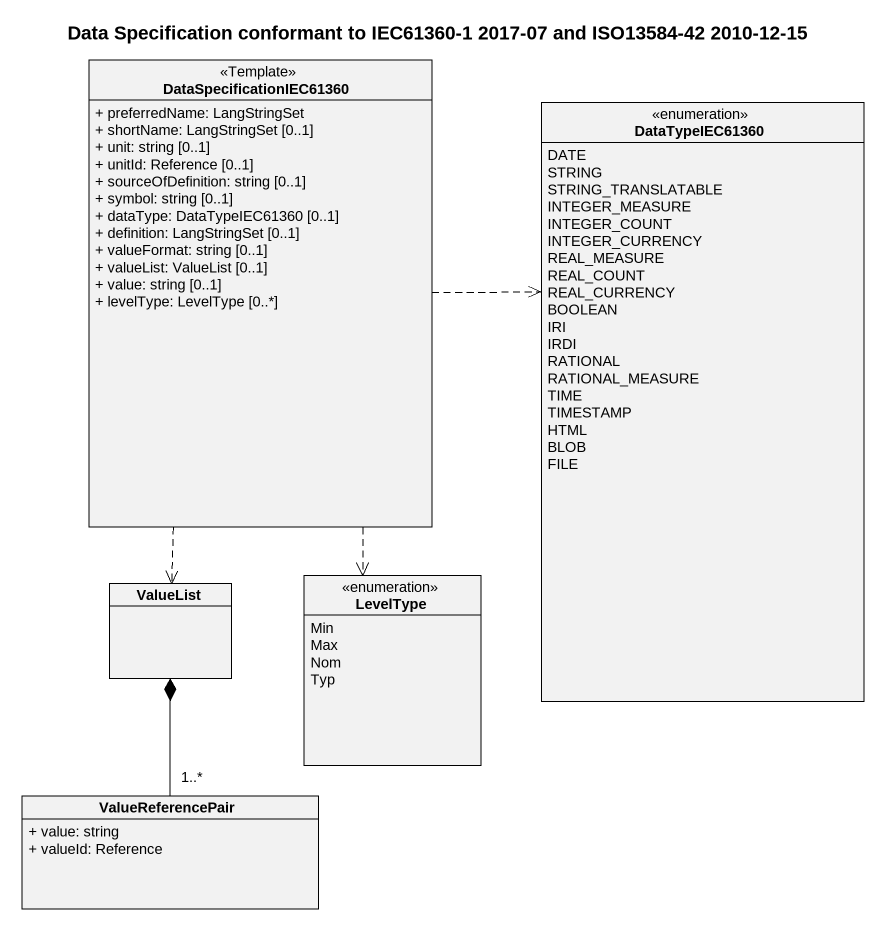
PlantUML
@startuml
title Data Specification conformant to IEC61360-1 2017-07 and ISO13584-42 2010-12-15
hide circle
hide empty members
skinparam classAttributeIconSize 0
class DataSpecificationIEC61360 <<Template>> {
  + preferredName: LangStringSet
  + shortName: LangStringSet [0..1]
  + unit: string [0..1]
  + unitId: Reference [0..1]
  + sourceOfDefinition: string [0..1]
  + symbol: string [0..1]
  + dataType: DataTypeIEC61360 [0..1]
  + definition: LangStringSet [0..1]
  + valueFormat: string [0..1]
  + valueList: ValueList [0..1]
  + value: string [0..1]
  + levelType: LevelType [0..*]
}
enum DataTypeIEC61360 {
  DATE
  STRING
  STRING_TRANSLATABLE
  INTEGER_MEASURE
  INTEGER_COUNT
  INTEGER_CURRENCY
  REAL_MEASURE
  REAL_COUNT
  REAL_CURRENCY
  BOOLEAN
  IRI
  IRDI
  RATIONAL
  RATIONAL_MEASURE
  TIME
  TIMESTAMP
  HTML
  BLOB
  FILE
}
class ValueList
enum LevelType {
  Min
  Max
  Nom
  Typ
}
class ValueReferencePair {
  + value: string
  + valueId: Reference
}
DataSpecificationIEC61360 .right.> DataTypeIEC61360
DataSpecificationIEC61360 ..> ValueList
DataSpecificationIEC61360 ..> LevelType
ValueReferencePair "1..*" -up-* ValueList
@enduml
